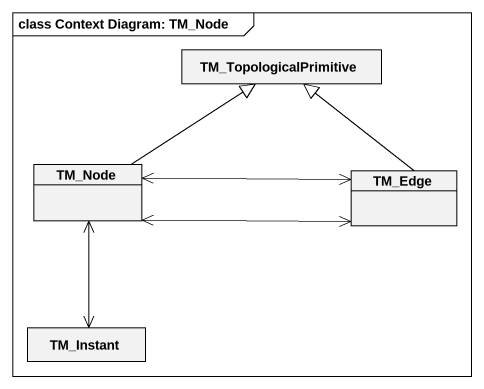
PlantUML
@startuml
mainframe class Context Diagram: TM_Node
hide circle
hide empty members
class TM_TopologicalPrimitive
class TM_Node
class TM_Edge
class TM_Instant
TM_Node -up-|> TM_TopologicalPrimitive
TM_Node <--> TM_Instant
TM_Edge -up-|> TM_TopologicalPrimitive
TM_Edge <-left-> TM_Node
TM_Edge <-left-> TM_Node
@enduml
